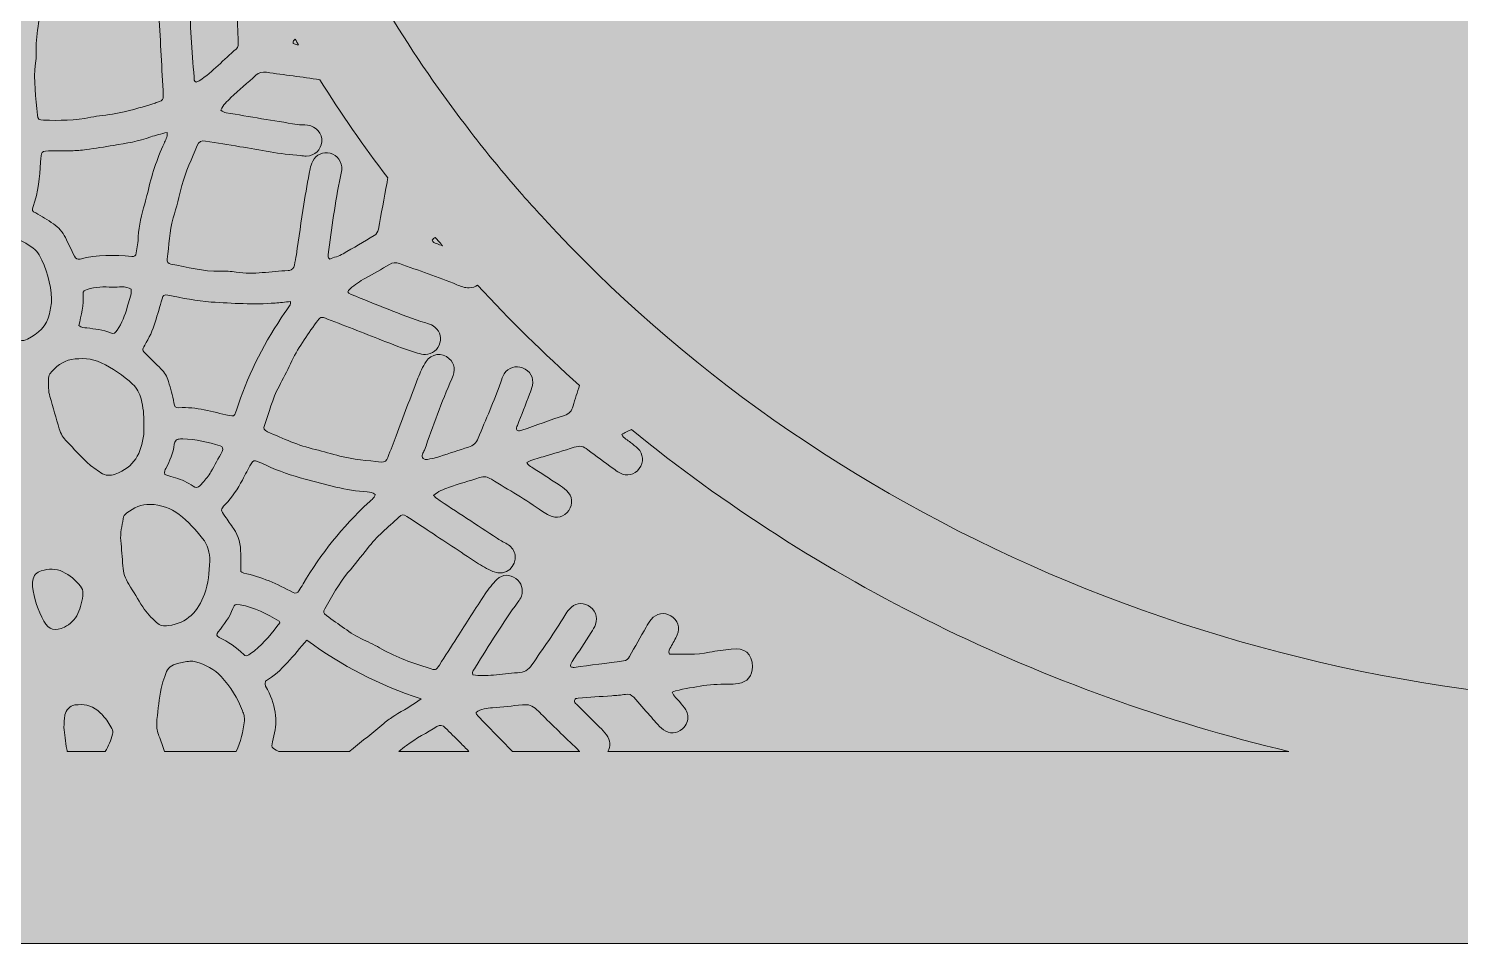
# Model space of a CAD drawing. Extents: x 404 to 2596, y -2984 to -16.
# Drawn here: x 741 to 1392, y -2984 to -2568 of the extents above; entities that cross this region are included whole.
import ezdxf

# ---------------------------------------------------------------- set-up
doc = ezdxf.new("R2010")
doc.units = 0
doc.header["$MEASUREMENT"] = 0
doc.layers.add('Layer 1', color=7, linetype='Continuous')

# ---------------------------------------------------------------- blocks, each defined once
blk = doc.blocks.new('block 2')
at = {"layer": 'Layer 1', "lineweight": 0}
blk.add_lwpolyline([(404.44, -570.25), (404.44, -2983.81), (2596.45, -2983.81), (2596.45, -2967.51), (2596.45, -2803.31), (2596.45, -2762.09), (2596.45, -2735.94), (2596.45, -2685.81), (2596.45, -2549.79), (2596.45, -2524.23), (2596.45, -2502.39), (2596.45, -2430.95), (2596.45, -2412.9), (2596.45, -15.64)], dxfattribs=at)
for points, knots in [([(975.3, -2654.19), (972.27, -2650.99), (969.3, -2647.67), (966.39, -2644.35), (965.69, -2643.59), (965.05, -2642.84), (964.35, -2642.02), (956.61, -2633.11), (949.1, -2624.03), (941.94, -2614.71), (928.43, -2597.24), (915.97, -2579.19), (904.61, -2560.44), (901.53, -2555.38), (898.5, -2550.31), (895.64, -2545.13), (895.53, -2545.01), (895.47, -2544.9), (895.47, -2544.78), (892.5, -2539.72), (889.71, -2534.53), (887.03, -2529.35), (847.26, -2453.66), (825.07, -2369.34), (825.07, -2280.61), (825.07, -1952.5), (1128.03, -1685.64), (1500.45, -1685.64), (1872.87, -1685.64), (2175.82, -1952.5), (2175.82, -2280.61), (2175.82, -2365.27), (2155.68, -2445.8), (2119.28, -2518.75), (2117.01, -2523.35), (2114.68, -2527.95), (2112.18, -2532.5), (2095.41, -2564.11), (2075.5, -2594.22), (2052.79, -2622.51), (2049.76, -2626.42), (2046.56, -2630.26), (2043.36, -2634.04), (1920.21, -2780.48), (1722.7, -2875.51), (1500.45, -2875.51), (1288.56, -2875.51), (1099.15, -2789.1), (975.3, -2654.19)], [0, 0, 0, 0, 1, 1, 1, 2, 2, 2, 3, 3, 3, 4, 4, 4, 5, 5, 5, 6, 6, 6, 7, 7, 7, 8, 8, 8, 9, 9, 9, 10, 10, 10, 11, 11, 11, 12, 12, 12, 13, 13, 13, 14, 14, 14, 15, 15, 15, 16, 16, 16, 16]), ([(841.38, -2535.47), (838.06, -2535.64), (835.44, -2537.97), (834.97, -2541.35), (834.8, -2542.51), (834.91, -2543.79), (834.97, -2545.01), (835.38, -2554.51), (835.73, -2564), (836.08, -2573.49), (836.14, -2574.71), (836.25, -2575.99), (835.15, -2576.86), (829.44, -2581.58), (824.61, -2587.29), (818.38, -2591.31), (817.91, -2591.6), (817.45, -2591.71), (816.98, -2591.95), (815.76, -2591.54), (816.11, -2590.49), (816.05, -2589.73), (815, -2577.62), (814.13, -2565.51), (814.07, -2553.4), (814.07, -2552.35), (814.13, -2551.24), (813.89, -2550.25), (813.2, -2546.99), (810.34, -2544.84), (806.97, -2544.9), (803.47, -2544.96), (800.68, -2547.05), (800.27, -2550.43), (799.92, -2553.4), (799.86, -2556.43), (799.98, -2559.4), (800.56, -2571.51), (801.26, -2583.62), (801.9, -2595.73), (801.96, -2596.6), (802.02, -2597.48), (802.02, -2598.41), (802.07, -2599.57), (801.43, -2600.33), (800.33, -2600.74), (799.69, -2600.97), (798.99, -2601.2), (798.35, -2601.44), (790.49, -2604), (782.51, -2606.15), (774.3, -2607.08), (772.55, -2607.32), (770.81, -2607.55), (769.06, -2607.9), (761.96, -2609.41), (754.74, -2609.41), (747.51, -2609.24), (745.48, -2609.24), (744.9, -2608.77), (744.72, -2606.91), (744.14, -2599.05), (742.8, -2591.19), (743.91, -2583.27), (744.14, -2581.87), (744.25, -2580.42), (744.2, -2579.02), (743.96, -2570.69), (745.65, -2562.6), (747.4, -2554.51), (748.04, -2551.42), (748.1, -2551.36), (751.13, -2551.19), (760.09, -2550.78), (769.06, -2550.49), (777.97, -2550.02), (783.27, -2549.79), (788.51, -2549.38), (793.81, -2548.92), (794.97, -2548.86), (796.19, -2548.57), (797.42, -2548.16), (801.03, -2547.05), (802.83, -2544.32), (802.42, -2540.59), (802.07, -2537.15), (799.28, -2534.59), (795.61, -2534.42), (794.74, -2534.42), (793.86, -2534.48), (792.99, -2534.59), (780.94, -2535.93), (768.83, -2536.34), (756.72, -2536.57), (756.72, -2536.57), (756.13, -2536.57), (756.13, -2536.57), (755.03, -2536.51), (754.44, -2535.81), (754.91, -2534.88), (755.96, -2532.9), (756.95, -2530.81), (758.29, -2528.94), (761.02, -2525.04), (763.99, -2521.37), (766.73, -2517.47), (767.84, -2515.9), (769.18, -2515.09), (771.04, -2514.97), (773.14, -2514.85), (775.23, -2514.45), (777.33, -2514.33), (784.72, -2513.98), (792.06, -2512.93), (799.45, -2513.05), (801.03, -2513.11), (802.6, -2512.99), (804.05, -2512.29), (806.85, -2511.01), (808.48, -2508.56), (808.36, -2505.65), (808.19, -2502.68), (806.44, -2500.35), (803.59, -2499.31), (801.03, -2498.32), (798.41, -2498.67), (795.79, -2498.84), (791.71, -2499.07), (787.69, -2499.36), (783.67, -2499.54), (782.68, -2499.6), (781.4, -2500.06), (780.76, -2499.07), (779.95, -2497.97), (781.17, -2497.15), (781.75, -2496.39), (785.89, -2490.92), (790.08, -2485.45), (794.15, -2479.98), (795.09, -2478.75), (796.19, -2478.23), (797.77, -2478.29), (802.83, -2478.35), (807.96, -2478.35), (813.08, -2478.35), (814.3, -2478.35), (815.52, -2478.4), (816.75, -2478.29), (817.04, -2478.23), (817.33, -2478.23), (817.56, -2478.11), (824.78, -2497.68), (832.99, -2516.83), (842.25, -2535.47), (842.25, -2535.47), (841.38, -2535.47), (841.38, -2535.47)], [0, 0, 0, 0, 1, 1, 1, 2, 2, 2, 3, 3, 3, 4, 4, 4, 5, 5, 5, 6, 6, 6, 7, 7, 7, 8, 8, 8, 9, 9, 9, 10, 10, 10, 11, 11, 11, 12, 12, 12, 13, 13, 13, 14, 14, 14, 15, 15, 15, 16, 16, 16, 17, 17, 17, 18, 18, 18, 19, 19, 19, 20, 20, 20, 21, 21, 21, 22, 22, 22, 23, 23, 23, 24, 24, 24, 25, 25, 25, 26, 26, 26, 27, 27, 27, 28, 28, 28, 29, 29, 29, 30, 30, 30, 31, 31, 31, 32, 32, 32, 33, 33, 33, 34, 34, 34, 35, 35, 35, 36, 36, 36, 37, 37, 37, 38, 38, 38, 39, 39, 39, 40, 40, 40, 41, 41, 41, 42, 42, 42, 43, 43, 43, 44, 44, 44, 45, 45, 45, 46, 46, 46, 47, 47, 47, 48, 48, 48, 49, 49, 49, 50, 50, 50, 51, 51, 51, 52, 52, 52, 52]), ([(862.05, -2572.38), (862.51, -2573.25), (863.04, -2574.13), (863.5, -2575), (863.33, -2574.94), (863.1, -2574.94), (862.92, -2574.88), (862.22, -2574.77), (861.64, -2574.48), (861.06, -2574.3), (860.94, -2573.31), (861.52, -2572.85), (862.05, -2572.38)], [0, 0, 0, 0, 1, 1, 1, 2, 2, 2, 3, 3, 3, 4, 4, 4, 4]), ([(903.8, -2637.6), (902.52, -2644.7), (901.12, -2651.74), (899.84, -2658.85), (899.6, -2660.13), (899.08, -2661.12), (897.92, -2661.76), (893.2, -2664.5), (888.54, -2667.35), (883.77, -2670.03), (881.84, -2671.08), (879.63, -2671.72), (877.71, -2672.47), (876.84, -2671.72), (876.95, -2671.02), (877.01, -2670.32), (878.58, -2658.5), (880.16, -2646.62), (882.6, -2634.92), (882.83, -2633.87), (883.13, -2632.88), (883.18, -2631.83), (883.48, -2628.22), (881.26, -2625.14), (877.94, -2624.26), (874.68, -2623.45), (871.54, -2624.84), (869.97, -2627.93), (869.38, -2629.04), (869.04, -2630.26), (868.8, -2631.42), (867.81, -2636.78), (866.76, -2642.14), (865.89, -2647.49), (864.73, -2655.12), (863.68, -2662.81), (862.57, -2670.44), (862.34, -2672.01), (861.93, -2673.58), (861.7, -2675.15), (861.52, -2676.61), (860.65, -2677.25), (859.37, -2677.66), (859.19, -2677.66), (859.02, -2677.71), (858.85, -2677.71), (850.98, -2677.95), (843.12, -2679.69), (835.21, -2678.35), (832.76, -2677.95), (830.26, -2677.95), (827.81, -2678.01), (820.18, -2678.18), (812.9, -2676.03), (805.45, -2674.69), (804.23, -2674.45), (803.59, -2673.7), (803.76, -2672.47), (804.69, -2666.18), (804.81, -2659.84), (806.56, -2653.72), (808.01, -2648.83), (809.29, -2643.88), (810.52, -2638.93), (812.03, -2632.53), (815.12, -2626.77), (817.45, -2620.71), (818.15, -2618.96), (819.43, -2618.44), (821.23, -2618.73), (826.41, -2619.6), (831.65, -2620.48), (836.84, -2621.29), (845.98, -2622.86), (855.12, -2624.67), (864.44, -2625.37), (865.31, -2625.43), (866.18, -2625.66), (867.06, -2625.6), (871.01, -2625.37), (873.81, -2622.69), (874.1, -2619.08), (874.39, -2615.24), (871.71, -2612.09), (867.58, -2611.51), (866.01, -2611.28), (864.38, -2611.45), (862.86, -2611.16), (852.09, -2609.47), (841.38, -2607.67), (830.6, -2605.86), (829.73, -2605.75), (828.92, -2605.45), (828.22, -2604.64), (829.21, -2602.43), (831.01, -2600.68), (832.76, -2598.99), (836.43, -2595.5), (840.39, -2592.24), (844.17, -2588.8), (845.57, -2587.52), (847.03, -2587.17), (848.95, -2587.46), (857.04, -2588.63), (865.13, -2589.56), (873.23, -2590.84), (882.83, -2606.15), (893.14, -2621.06), (904.09, -2635.5), (904.03, -2636.2), (903.91, -2636.9), (903.8, -2637.6)], [0, 0, 0, 0, 1, 1, 1, 2, 2, 2, 3, 3, 3, 4, 4, 4, 5, 5, 5, 6, 6, 6, 7, 7, 7, 8, 8, 8, 9, 9, 9, 10, 10, 10, 11, 11, 11, 12, 12, 12, 13, 13, 13, 14, 14, 14, 15, 15, 15, 16, 16, 16, 17, 17, 17, 18, 18, 18, 19, 19, 19, 20, 20, 20, 21, 21, 21, 22, 22, 22, 23, 23, 23, 24, 24, 24, 25, 25, 25, 26, 26, 26, 27, 27, 27, 28, 28, 28, 29, 29, 29, 30, 30, 30, 31, 31, 31, 32, 32, 32, 33, 33, 33, 34, 34, 34, 35, 35, 35, 36, 36, 36, 37, 37, 37, 37]), ([(802.37, -2619.78), (799.05, -2627), (796.66, -2634.45), (794.91, -2642.2), (794.5, -2643.88), (794.04, -2645.57), (793.57, -2647.26), (792.12, -2652.21), (790.95, -2657.1), (790.66, -2662.23), (790.55, -2664.67), (790.08, -2667.12), (789.73, -2669.56), (789.55, -2670.96), (788.97, -2671.48), (787.69, -2671.31), (779.77, -2670.49), (771.91, -2670.38), (764.17, -2672.47), (763, -2672.76), (762.13, -2672.3), (761.61, -2671.19), (760.21, -2668.34), (758.87, -2665.49), (757.47, -2662.69), (756.25, -2660.07), (754.39, -2658.03), (752, -2656.4), (749.38, -2654.66), (746.76, -2652.91), (743.96, -2651.45), (742.39, -2650.64), (742.16, -2650.17), (742.8, -2648.48), (745.36, -2642.02), (745.59, -2635.15), (746.23, -2628.34), (746.7, -2623.33), (745.83, -2623.21), (751.71, -2623.21), (754.5, -2623.21), (757.3, -2623.27), (760.09, -2623.16), (762.42, -2623.1), (764.69, -2622.92), (766.96, -2622.63), (771.1, -2622.05), (775.29, -2621.35), (779.42, -2620.71), (785.13, -2619.78), (790.84, -2618.85), (796.31, -2616.87), (798.58, -2616.05), (801.03, -2615.53), (803.76, -2614.77), (803.94, -2616.98), (803.01, -2618.38), (802.37, -2619.78)], [0, 0, 0, 0, 1, 1, 1, 2, 2, 2, 3, 3, 3, 4, 4, 4, 5, 5, 5, 6, 6, 6, 7, 7, 7, 8, 8, 8, 9, 9, 9, 10, 10, 10, 11, 11, 11, 12, 12, 12, 13, 13, 13, 14, 14, 14, 15, 15, 15, 16, 16, 16, 17, 17, 17, 18, 18, 18, 19, 19, 19, 19]), ([(742.8, -2667.41), (743.96, -2668.16), (744.84, -2669.27), (745.54, -2670.49), (748.97, -2676.78), (750.83, -2683.48), (751.18, -2690.58), (751.3, -2692.91), (750.66, -2695.12), (750.19, -2697.34), (749.03, -2703.1), (745.01, -2706.3), (740.29, -2708.86), (739.13, -2709.45), (737.97, -2709.8), (736.74, -2709.21), (733.66, -2707.93), (730.45, -2707), (727.66, -2705.08), (724.4, -2702.75), (721.02, -2700.48), (717.7, -2698.21), (715.26, -2696.64), (713.45, -2694.54), (712.11, -2692.04), (710.43, -2688.78), (708.74, -2685.46), (706.87, -2682.31), (705.18, -2679.34), (704.43, -2676.08), (703.5, -2672.94), (702.86, -2670.9), (703.38, -2669.1), (704.6, -2667.47), (708.21, -2662.87), (712.46, -2659.49), (718.69, -2659.66), (719.39, -2659.66), (720.09, -2659.55), (721.02, -2659.43), (721.72, -2659.49), (722.59, -2659.49), (723.47, -2659.61), (730.51, -2660.65), (736.92, -2663.33), (742.8, -2667.41)], [0, 0, 0, 0, 1, 1, 1, 2, 2, 2, 3, 3, 3, 4, 4, 4, 5, 5, 5, 6, 6, 6, 7, 7, 7, 8, 8, 8, 9, 9, 9, 10, 10, 10, 11, 11, 11, 12, 12, 12, 13, 13, 13, 14, 14, 14, 15, 15, 15, 15]), ([(925.75, -2662.57), (926.85, -2663.86), (927.9, -2665.08), (929.07, -2666.36), (928.19, -2666.07), (927.26, -2665.72), (926.39, -2665.37), (925.52, -2665.08), (924.64, -2664.9), (924.35, -2663.86), (924.76, -2663.33), (925.22, -2662.92), (925.75, -2662.57)], [0, 0, 0, 0, 1, 1, 1, 2, 2, 2, 3, 3, 3, 4, 4, 4, 4]), ([(965.4, -2721.91), (962.37, -2720.69), (958.94, -2721.73), (957.13, -2724.64), (956.38, -2725.81), (955.97, -2727.21), (955.5, -2728.49), (952.42, -2737.11), (948.75, -2745.49), (945.25, -2753.93), (944.38, -2756.15), (942.98, -2757.31), (940.89, -2758.01), (936.52, -2759.35), (932.21, -2760.86), (927.84, -2762.26), (926.68, -2762.67), (925.52, -2762.96), (924.29, -2763.19), (922.95, -2763.37), (921.32, -2764.12), (920.22, -2763.19), (918.94, -2761.97), (920.39, -2760.57), (920.8, -2759.41), (924.7, -2748.46), (928.54, -2737.51), (933.32, -2726.92), (935.12, -2722.96), (934.66, -2720.04), (932.09, -2717.77), (928.78, -2714.86), (923.94, -2715.33), (921.56, -2719.11), (920.04, -2721.44), (918.88, -2724.06), (917.83, -2726.68), (914.45, -2735.36), (911.25, -2744.09), (907.99, -2752.83), (906.71, -2756.09), (905.43, -2759.35), (904.2, -2762.67), (903.68, -2764.18), (902.75, -2765), (901.12, -2764.82), (894.83, -2764.06), (888.48, -2763.72), (882.31, -2762.09), (878.58, -2761.1), (874.92, -2759.99), (871.13, -2759.06), (863.56, -2757.31), (856.52, -2754.17), (849.47, -2751.02), (847.9, -2750.26), (847.49, -2749.62), (848.01, -2748.17), (850.17, -2742.23), (851.63, -2736), (854.65, -2730.41), (856.46, -2726.97), (858.26, -2723.54), (859.89, -2720.04), (862.92, -2713.23), (867.35, -2707.35), (871.6, -2701.3), (873.58, -2698.56), (873.63, -2698.5), (876.78, -2699.72), (885.63, -2703.16), (894.48, -2706.65), (903.27, -2710.09), (908.05, -2711.89), (912.76, -2713.87), (917.71, -2715.21), (918.88, -2715.5), (920.04, -2715.85), (921.26, -2715.85), (924.29, -2715.74), (927.09, -2713.52), (927.84, -2710.61), (928.66, -2707.58), (927.44, -2704.44), (924.76, -2702.87), (923.71, -2702.23), (922.55, -2701.82), (921.38, -2701.47), (909.79, -2697.8), (898.67, -2693.03), (887.43, -2688.49), (885.69, -2687.79), (885.57, -2687.03), (886.97, -2685.92), (889.18, -2684.18), (891.39, -2682.43), (893.96, -2681.15), (897.68, -2679.23), (901.29, -2677.01), (904.9, -2674.86), (906.42, -2673.99), (907.7, -2673.93), (909.39, -2674.51), (918.12, -2677.66), (927.03, -2680.51), (935.59, -2684.12), (937.34, -2684.88), (939.14, -2685.57), (941.18, -2685.52), (942.69, -2685.46), (943.91, -2685.05), (944.96, -2684.29), (959.58, -2700.13), (975.07, -2715.39), (991.37, -2729.94), (990.38, -2733.03), (989.33, -2736.12), (988.46, -2739.26), (987.88, -2741.53), (986.83, -2742.81), (984.5, -2743.57), (977.98, -2745.66), (971.51, -2748.05), (965.05, -2750.32), (964.41, -2750.56), (963.77, -2750.79), (963.01, -2750.5), (962.2, -2749.68), (962.9, -2748.87), (963.13, -2748.11), (964.93, -2743.39), (966.86, -2738.62), (968.66, -2733.84), (969.13, -2732.56), (969.65, -2731.22), (969.94, -2729.89), (970.7, -2726.39), (968.84, -2723.25), (965.4, -2721.91)], [0, 0, 0, 0, 1, 1, 1, 2, 2, 2, 3, 3, 3, 4, 4, 4, 5, 5, 5, 6, 6, 6, 7, 7, 7, 8, 8, 8, 9, 9, 9, 10, 10, 10, 11, 11, 11, 12, 12, 12, 13, 13, 13, 14, 14, 14, 15, 15, 15, 16, 16, 16, 17, 17, 17, 18, 18, 18, 19, 19, 19, 20, 20, 20, 21, 21, 21, 22, 22, 22, 23, 23, 23, 24, 24, 24, 25, 25, 25, 26, 26, 26, 27, 27, 27, 28, 28, 28, 29, 29, 29, 30, 30, 30, 31, 31, 31, 32, 32, 32, 33, 33, 33, 34, 34, 34, 35, 35, 35, 36, 36, 36, 37, 37, 37, 38, 38, 38, 39, 39, 39, 40, 40, 40, 41, 41, 41, 42, 42, 42, 43, 43, 43, 44, 44, 44, 45, 45, 45, 46, 46, 46, 46]), ([(765.51, -2688.31), (765.39, -2687.09), (766.21, -2686.62), (767.37, -2686.27), (771.16, -2685.05), (775, -2684.99), (778.84, -2685.23), (781.69, -2685.4), (784.72, -2684.41), (787.46, -2686.16), (787.63, -2689.07), (786.24, -2691.63), (785.6, -2694.31), (784.61, -2698.04), (783.15, -2701.59), (781, -2704.85), (780.24, -2706.01), (779.42, -2706.71), (778.03, -2706.07), (774.59, -2704.5), (770.92, -2704.27), (767.25, -2703.74), (766.09, -2703.63), (764.75, -2703.86), (763.64, -2702.69), (764.63, -2698.04), (765.91, -2693.26), (765.51, -2688.31)], [0, 0, 0, 0, 1, 1, 1, 2, 2, 2, 3, 3, 3, 4, 4, 4, 5, 5, 5, 6, 6, 6, 7, 7, 7, 8, 8, 8, 9, 9, 9, 9]), ([(809.12, -2740.08), (807.49, -2740.13), (807.08, -2739.67), (806.79, -2737.8), (806.32, -2734.49), (805.33, -2731.34), (804.4, -2728.14), (803.76, -2725.87), (802.66, -2723.95), (800.97, -2722.32), (798.64, -2720.1), (796.43, -2717.89), (794.15, -2715.68), (792.41, -2713.99), (792.29, -2713.87), (793.57, -2711.66), (795.55, -2708.34), (797.24, -2704.85), (798.35, -2701.12), (799.4, -2697.57), (800.44, -2694.08), (801.49, -2690.52), (801.96, -2688.84), (802.37, -2688.54), (804.11, -2688.89), (810.63, -2690.17), (817.15, -2691.51), (823.85, -2691.98), (833.52, -2692.56), (843.18, -2693.2), (852.85, -2692.45), (855.12, -2692.27), (857.33, -2692.04), (859.95, -2691.75), (859.78, -2692.62), (859.84, -2693.03), (859.66, -2693.32), (858.9, -2694.48), (858.15, -2695.65), (857.33, -2696.81), (848.36, -2709.74), (841.2, -2723.6), (836.19, -2738.5), (835.85, -2739.67), (835.44, -2740.89), (835.03, -2742), (834.33, -2743.92), (833.98, -2744.09), (831.94, -2743.63), (824.43, -2741.94), (816.98, -2739.61), (809.12, -2740.08)], [0, 0, 0, 0, 1, 1, 1, 2, 2, 2, 3, 3, 3, 4, 4, 4, 5, 5, 5, 6, 6, 6, 7, 7, 7, 8, 8, 8, 9, 9, 9, 10, 10, 10, 11, 11, 11, 12, 12, 12, 13, 13, 13, 14, 14, 14, 15, 15, 15, 16, 16, 16, 17, 17, 17, 17]), ([(773.72, -2719.64), (778.96, -2722.14), (783.79, -2725.23), (788.04, -2729.3), (790.02, -2731.22), (791.24, -2733.44), (791.88, -2736.06), (792.87, -2739.84), (793.34, -2743.63), (793.11, -2747.06), (793.11, -2749.1), (793.28, -2750.73), (793.11, -2752.24), (792.12, -2760.69), (788.74, -2767.33), (780.12, -2770.29), (777.79, -2771.05), (775.7, -2771.17), (773.66, -2769.65), (771.68, -2768.2), (769.47, -2766.98), (767.72, -2765.29), (764.4, -2762.14), (761.32, -2758.77), (758.17, -2755.45), (756.6, -2753.82), (755.32, -2751.95), (754.68, -2749.68), (753.28, -2744.79), (751.88, -2739.9), (750.43, -2735.01), (749.67, -2732.45), (749.84, -2729.83), (749.79, -2727.21), (749.73, -2726.39), (750.02, -2725.34), (750.48, -2724.7), (752.99, -2721.44), (756.31, -2718.82), (760.27, -2718.12), (764.75, -2717.42), (769.41, -2717.54), (773.72, -2719.64)], [0, 0, 0, 0, 1, 1, 1, 2, 2, 2, 3, 3, 3, 4, 4, 4, 5, 5, 5, 6, 6, 6, 7, 7, 7, 8, 8, 8, 9, 9, 9, 10, 10, 10, 11, 11, 11, 12, 12, 12, 13, 13, 13, 14, 14, 14, 14]), ([(823.68, -2769.25), (822.63, -2770.99), (821.29, -2772.68), (819.89, -2774.25), (817.74, -2776.58), (817.62, -2777.05), (814.65, -2775.19), (812.09, -2773.61), (809.41, -2772.33), (806.44, -2771.69), (805.1, -2771.4), (803.82, -2770.82), (802.71, -2770.41), (802.37, -2769.19), (802.83, -2768.43), (803.24, -2767.67), (804.93, -2764.18), (806.56, -2760.69), (807.02, -2756.73), (807.02, -2756.44), (807.2, -2756.09), (807.31, -2755.74), (807.61, -2755.04), (808.07, -2754.52), (808.77, -2754.4), (809.47, -2754.28), (810.17, -2754.22), (810.87, -2754.22), (816.75, -2754.34), (822.34, -2755.85), (827.93, -2757.37), (829.03, -2757.66), (829.38, -2758.77), (828.74, -2759.99), (827.11, -2763.07), (825.48, -2766.22), (823.68, -2769.25)], [0, 0, 0, 0, 1, 1, 1, 2, 2, 2, 3, 3, 3, 4, 4, 4, 5, 5, 5, 6, 6, 6, 7, 7, 7, 8, 8, 8, 9, 9, 9, 10, 10, 10, 11, 11, 11, 12, 12, 12, 12]), ([(1004.18, -2896.47), (1005.58, -2894.14), (1005.46, -2891.41), (1003.6, -2888.96), (1002.67, -2887.68), (1001.62, -2886.52), (1000.45, -2885.41), (1000.45, -2885.41), (995.21, -2880.17), (995.21, -2880.17), (993.47, -2878.48), (991.72, -2876.73), (989.97, -2874.99), (989.45, -2874.52), (988.92, -2874), (989.1, -2873.24), (989.27, -2872.43), (990.03, -2872.31), (990.73, -2872.25), (995.8, -2871.84), (1000.92, -2871.49), (1005.99, -2871.14), (1008.08, -2870.97), (1010.24, -2870.91), (1012.27, -2870.5), (1013.9, -2870.21), (1014.95, -2870.68), (1016, -2871.84), (1018.45, -2874.64), (1020.89, -2877.37), (1023.34, -2880.17), (1024.27, -2881.22), (1025.2, -2882.27), (1026.13, -2883.31), (1027.18, -2884.48), (1028.23, -2885.7), (1029.51, -2886.63), (1032.19, -2888.67), (1035.68, -2888.44), (1038.18, -2886.17), (1039.99, -2884.54), (1040.86, -2882.32), (1040.57, -2880.17), (1040.46, -2879.3), (1040.16, -2878.42), (1039.7, -2877.55), (1038.94, -2876.21), (1037.78, -2875.1), (1036.79, -2873.82), (1035.74, -2872.48), (1034.22, -2871.43), (1033.47, -2869.46), (1037.66, -2868.06), (1041.97, -2867.53), (1046.16, -2866.78), (1050.35, -2866.02), (1054.55, -2865.85), (1058.8, -2865.85), (1060.37, -2865.85), (1062, -2865.85), (1063.51, -2865.61), (1067.65, -2864.97), (1070.09, -2862), (1070.03, -2857.93), (1069.86, -2851.93), (1066.54, -2849.13), (1060.37, -2849.89), (1057.05, -2850.3), (1053.73, -2850.65), (1050.47, -2851.35), (1044.41, -2852.69), (1038.24, -2852.1), (1032.3, -2852.22), (1031.55, -2850.76), (1032.42, -2849.95), (1032.89, -2849.02), (1033.82, -2847.15), (1034.98, -2845.35), (1035.8, -2843.43), (1037.25, -2840.17), (1035.97, -2836.62), (1032.94, -2834.81), (1029.92, -2833.01), (1026.19, -2833.59), (1023.92, -2836.38), (1023.05, -2837.43), (1022.35, -2838.71), (1021.65, -2839.93), (1019.14, -2844.36), (1016.58, -2848.78), (1014.08, -2853.21), (1013.44, -2854.32), (1012.8, -2855.13), (1011.34, -2855.31), (1003.89, -2856.24), (996.38, -2857.29), (988.87, -2858.22), (988.4, -2858.28), (987.88, -2858.1), (987.41, -2858.04), (986.94, -2856.99), (987.58, -2856.35), (988.05, -2855.6), (990.9, -2851.17), (993.82, -2846.81), (996.67, -2842.32), (997.43, -2841.16), (998.18, -2839.93), (998.65, -2838.65), (999.81, -2835.22), (998.42, -2831.78), (995.33, -2830.09), (992.36, -2828.46), (989.1, -2828.99), (986.77, -2831.67), (985.95, -2832.54), (985.31, -2833.65), (984.67, -2834.69), (980.02, -2842.38), (974.72, -2849.6), (969.71, -2857.05), (968.08, -2859.56), (966.1, -2860.55), (963.19, -2860.66), (959.52, -2860.78), (955.85, -2861.36), (952.18, -2861.71), (949.04, -2862.06), (945.89, -2862.06), (942.87, -2861.65), (942.28, -2859.96), (943.45, -2859.09), (944.03, -2858.1), (950.26, -2848.09), (956.38, -2838.01), (963.36, -2828.52), (964, -2827.65), (964.59, -2826.77), (964.93, -2825.79), (965.98, -2822.82), (964.93, -2819.67), (962.43, -2817.81), (959.58, -2815.77), (956.32, -2815.71), (953.76, -2818.22), (951.78, -2820.14), (950.03, -2822.47), (948.46, -2824.8), (944.09, -2831.37), (939.84, -2838.07), (935.59, -2844.71), (932.91, -2848.84), (930.29, -2853.03), (927.61, -2857.17), (925.98, -2859.62), (925.92, -2859.62), (922.9, -2858.63), (915.56, -2856.24), (908.22, -2853.79), (901.47, -2849.95), (898.73, -2848.38), (895.88, -2846.98), (893.02, -2845.64), (886.91, -2842.73), (881.73, -2838.54), (876.26, -2834.64), (874.8, -2833.59), (874.62, -2833.01), (875.5, -2831.55), (878.88, -2826.02), (881.73, -2820.14), (885.98, -2815.13), (889.07, -2811.52), (892.03, -2807.79), (894.95, -2804.07), (899.08, -2798.71), (904.2, -2794.46), (909.15, -2789.92), (910.73, -2788.46), (911.02, -2788.46), (912.82, -2789.63), (915.97, -2791.61), (918.99, -2793.64), (922.08, -2795.68), (929.59, -2800.63), (937.04, -2805.58), (944.56, -2810.47), (946.94, -2811.99), (949.39, -2813.5), (951.95, -2814.55), (958.3, -2817.17), (962.66, -2812.1), (962.02, -2807.21), (961.73, -2805.17), (960.68, -2803.6), (959, -2802.49), (957.42, -2801.45), (955.62, -2800.63), (953.99, -2799.58), (944.73, -2793.47), (935.47, -2787.41), (926.27, -2781.3), (925.86, -2781.01), (925.57, -2780.54), (924.99, -2779.96), (927.03, -2778.16), (929.47, -2777.17), (931.8, -2776.35), (936.46, -2774.72), (941.24, -2773.44), (945.89, -2771.87), (947.93, -2771.17), (949.5, -2771.52), (951.25, -2772.62), (959.05, -2777.4), (966.97, -2782), (974.48, -2787.24), (975.47, -2787.94), (976.52, -2788.64), (977.63, -2789.16), (980.89, -2790.73), (984.5, -2789.68), (986.48, -2786.83), (988.52, -2783.86), (988.17, -2780.25), (985.43, -2777.75), (984.32, -2776.64), (982.99, -2775.77), (981.65, -2774.89), (977.69, -2772.33), (973.67, -2769.77), (969.71, -2767.15), (968.84, -2766.63), (967.79, -2766.22), (967.44, -2765), (969.77, -2763.6), (972.39, -2763.13), (974.83, -2762.38), (979.49, -2760.86), (984.27, -2759.7), (988.92, -2758.07), (991.43, -2757.19), (993.17, -2757.66), (995.15, -2759.23), (998.82, -2762.2), (1002.78, -2764.88), (1006.62, -2767.67), (1007.62, -2768.37), (1008.55, -2769.19), (1009.65, -2769.71), (1012.97, -2771.46), (1016.35, -2770.64), (1018.56, -2767.73), (1020.66, -2764.88), (1020.43, -2761.15), (1017.86, -2758.59), (1016.87, -2757.6), (1015.71, -2756.84), (1014.6, -2755.91), (1013.26, -2754.81), (1011.57, -2754.11), (1010.53, -2752.3), (1011.92, -2751.31), (1013.5, -2750.61), (1015.01, -2750.03), (1098.86, -2818.45), (1200.99, -2869.46), (1314.06, -2896.47), (1314.06, -2896.47), (1004.18, -2896.47), (1004.18, -2896.47)], [0, 0, 0, 0, 1, 1, 1, 2, 2, 2, 3, 3, 3, 4, 4, 4, 5, 5, 5, 6, 6, 6, 7, 7, 7, 8, 8, 8, 9, 9, 9, 10, 10, 10, 11, 11, 11, 12, 12, 12, 13, 13, 13, 14, 14, 14, 15, 15, 15, 16, 16, 16, 17, 17, 17, 18, 18, 18, 19, 19, 19, 20, 20, 20, 21, 21, 21, 22, 22, 22, 23, 23, 23, 24, 24, 24, 25, 25, 25, 26, 26, 26, 27, 27, 27, 28, 28, 28, 29, 29, 29, 30, 30, 30, 31, 31, 31, 32, 32, 32, 33, 33, 33, 34, 34, 34, 35, 35, 35, 36, 36, 36, 37, 37, 37, 38, 38, 38, 39, 39, 39, 40, 40, 40, 41, 41, 41, 42, 42, 42, 43, 43, 43, 44, 44, 44, 45, 45, 45, 46, 46, 46, 47, 47, 47, 48, 48, 48, 49, 49, 49, 50, 50, 50, 51, 51, 51, 52, 52, 52, 53, 53, 53, 54, 54, 54, 55, 55, 55, 56, 56, 56, 57, 57, 57, 58, 58, 58, 59, 59, 59, 60, 60, 60, 61, 61, 61, 62, 62, 62, 63, 63, 63, 64, 64, 64, 65, 65, 65, 66, 66, 66, 67, 67, 67, 68, 68, 68, 69, 69, 69, 70, 70, 70, 71, 71, 71, 72, 72, 72, 73, 73, 73, 74, 74, 74, 75, 75, 75, 76, 76, 76, 77, 77, 77, 78, 78, 78, 79, 79, 79, 80, 80, 80, 81, 81, 81, 82, 82, 82, 83, 83, 83, 84, 84, 84, 85, 85, 85, 86, 86, 86, 87, 87, 87, 88, 88, 88, 89, 89, 89, 90, 90, 90, 90]), ([(865.6, -2820.25), (864.96, -2821.36), (864.32, -2822.35), (863.68, -2823.4), (863.04, -2824.5), (862.22, -2824.68), (861.06, -2824.1), (853.84, -2820.43), (846.62, -2816.82), (838.58, -2815.36), (838.23, -2815.3), (838, -2815.01), (837.3, -2814.66), (837.3, -2812.1), (837.3, -2809.31), (837.24, -2806.51), (837.19, -2802.38), (836.49, -2798.48), (833.98, -2795.04), (832.64, -2793.24), (831.42, -2791.32), (830.08, -2789.45), (828.04, -2786.6), (827.93, -2786.54), (830.2, -2784.15), (833.34, -2780.78), (835.85, -2776.99), (838, -2772.97), (839.28, -2770.47), (840.62, -2768.02), (841.96, -2765.58), (842.77, -2764.06), (843.3, -2763.89), (844.93, -2764.53), (846.27, -2765.05), (847.49, -2765.69), (848.77, -2766.28), (854.54, -2768.9), (860.48, -2770.99), (866.59, -2772.57), (875.91, -2774.95), (885.11, -2777.92), (894.83, -2778.39), (896.05, -2778.45), (897.33, -2778.56), (898.38, -2779.55), (897.97, -2781.42), (896.34, -2782.29), (895.12, -2783.45), (883.59, -2794.34), (873.63, -2806.57), (865.6, -2820.25)], [0, 0, 0, 0, 1, 1, 1, 2, 2, 2, 3, 3, 3, 4, 4, 4, 5, 5, 5, 6, 6, 6, 7, 7, 7, 8, 8, 8, 9, 9, 9, 10, 10, 10, 11, 11, 11, 12, 12, 12, 13, 13, 13, 14, 14, 14, 15, 15, 15, 16, 16, 16, 17, 17, 17, 17]), ([(792.64, -2830.73), (790.6, -2827.3), (788.45, -2823.86), (786.29, -2820.43), (784.66, -2817.87), (783.79, -2815.07), (783.62, -2812.04), (783.33, -2808.2), (783.03, -2804.36), (782.68, -2800.51), (782.39, -2797.14), (783.27, -2793.88), (783.73, -2790.56), (783.85, -2789.51), (784.49, -2788.58), (785.36, -2787.94), (788.57, -2785.72), (792.06, -2783.8), (796.02, -2784.04), (800.79, -2784.27), (805.39, -2785.61), (809.24, -2788.69), (813.25, -2791.84), (816.81, -2795.45), (819.89, -2799.52), (822.22, -2802.61), (823.27, -2806.05), (823.15, -2809.89), (822.98, -2814.96), (822.45, -2820.08), (820.71, -2824.85), (817.97, -2832.66), (813.02, -2838.13), (804.29, -2839.24), (802.25, -2839.53), (800.44, -2839.29), (798.93, -2837.84), (796.72, -2835.63), (794.33, -2833.53), (792.64, -2830.73)], [0, 0, 0, 0, 1, 1, 1, 2, 2, 2, 3, 3, 3, 4, 4, 4, 5, 5, 5, 6, 6, 6, 7, 7, 7, 8, 8, 8, 9, 9, 9, 10, 10, 10, 11, 11, 11, 12, 12, 12, 13, 13, 13, 13]), ([(756.25, -2814.72), (759.45, -2816.29), (762.13, -2818.51), (764.34, -2821.24), (765.16, -2822.29), (765.57, -2823.4), (765.45, -2824.45), (765.27, -2827.88), (764.46, -2830.91), (763.18, -2833.76), (761.9, -2836.62), (759.74, -2838.59), (757.01, -2839.93), (752.93, -2841.91), (749.96, -2841.16), (747.69, -2837.2), (744.9, -2832.31), (743.26, -2826.95), (742.51, -2821.36), (742.39, -2820.49), (742.45, -2819.61), (742.62, -2818.74), (743.03, -2816.47), (744.37, -2814.84), (746.53, -2814.26), (749.79, -2813.38), (753.11, -2813.15), (756.25, -2814.72)], [0, 0, 0, 0, 1, 1, 1, 2, 2, 2, 3, 3, 3, 4, 4, 4, 5, 5, 5, 6, 6, 6, 7, 7, 7, 8, 8, 8, 9, 9, 9, 9]), ([(843.47, -2850.65), (842.66, -2851.29), (841.73, -2851.81), (840.91, -2852.45), (840.1, -2853.09), (839.28, -2853.09), (838.58, -2852.4), (835.38, -2849.02), (831.48, -2846.69), (827.4, -2844.59), (826.18, -2843.95), (826.06, -2843.19), (827.05, -2842.03), (829.73, -2838.77), (832.12, -2835.33), (833.69, -2831.37), (834.45, -2829.45), (834.56, -2829.45), (836.95, -2829.8), (843.47, -2830.85), (849.18, -2833.76), (854.71, -2837.26), (854.83, -2837.31), (854.83, -2837.55), (855.06, -2838.01), (851.51, -2842.38), (848.07, -2847.04), (843.47, -2850.65)], [0, 0, 0, 0, 1, 1, 1, 2, 2, 2, 3, 3, 3, 4, 4, 4, 5, 5, 5, 6, 6, 6, 7, 7, 7, 8, 8, 8, 9, 9, 9, 9]), ([(907.29, -2880.17), (905.54, -2881.28), (903.85, -2882.38), (902.28, -2883.72), (897.45, -2887.8), (892.56, -2891.76), (887.61, -2895.72), (887.32, -2895.95), (887.03, -2896.18), (886.74, -2896.47), (886.74, -2896.47), (854.54, -2896.47), (854.54, -2896.47), (851.1, -2894.96), (850.98, -2894.67), (852.03, -2890.71), (853.02, -2887.1), (853.37, -2883.6), (853.08, -2880.17), (852.73, -2876.15), (851.45, -2872.19), (849.41, -2868.35), (848.89, -2867.3), (848.01, -2866.31), (848.48, -2864.51), (856.05, -2860.08), (861.23, -2852.69), (867.35, -2845.81), (883.01, -2857.52), (900.13, -2866.25), (919.28, -2872.54), (915.21, -2875.57), (911.08, -2877.72), (907.29, -2880.17)], [0, 0, 0, 0, 1, 1, 1, 2, 2, 2, 3, 3, 3, 4, 4, 4, 5, 5, 5, 6, 6, 6, 7, 7, 7, 8, 8, 8, 9, 9, 9, 10, 10, 10, 11, 11, 11, 11]), ([(802.6, -2896.47), (801.78, -2894.09), (800.97, -2891.76), (800.04, -2889.43), (799.4, -2887.56), (798.93, -2885.7), (799.05, -2883.78), (799.1, -2882.56), (799.16, -2881.39), (799.34, -2880.17), (799.74, -2875.39), (800.5, -2870.74), (801.43, -2866.02), (801.78, -2864.33), (802.71, -2862.76), (803.18, -2861.07), (803.94, -2858.39), (805.92, -2857.05), (808.42, -2856.47), (810.28, -2856), (812.21, -2855.66), (814.13, -2855.42), (814.94, -2855.31), (815.93, -2855.36), (816.69, -2855.66), (821.06, -2857.11), (825.31, -2858.92), (828.39, -2862.41), (832.53, -2867.01), (835.85, -2872.19), (838.06, -2878.01), (838.29, -2878.71), (838.58, -2879.47), (838.76, -2880.17), (838.93, -2880.98), (839.05, -2881.8), (838.93, -2882.61), (838.35, -2887.45), (837.19, -2892.16), (835.21, -2896.47), (835.21, -2896.47), (802.6, -2896.47), (802.6, -2896.47)], [0, 0, 0, 0, 1, 1, 1, 2, 2, 2, 3, 3, 3, 4, 4, 4, 5, 5, 5, 6, 6, 6, 7, 7, 7, 8, 8, 8, 9, 9, 9, 10, 10, 10, 11, 11, 11, 12, 12, 12, 13, 13, 13, 14, 14, 14, 14]), ([(758.35, -2896.47), (758.29, -2896.18), (758.17, -2895.83), (758.11, -2895.48), (757.53, -2892.05), (757.12, -2888.55), (756.72, -2885.58), (756.95, -2883.43), (756.89, -2881.74), (757.24, -2880.17), (757.24, -2880.05), (757.3, -2879.99), (757.3, -2879.88), (757.88, -2877.55), (759.28, -2875.69), (761.84, -2875.34), (765.57, -2874.87), (769.18, -2875.34), (772.2, -2877.9), (773.08, -2878.6), (773.83, -2879.35), (774.53, -2880.17), (776.22, -2881.92), (777.5, -2883.9), (778.61, -2886.11), (778.96, -2886.92), (779.19, -2887.74), (778.9, -2888.61), (778.14, -2891.41), (777.15, -2894.09), (775.58, -2896.47), (775.58, -2896.47), (758.35, -2896.47), (758.35, -2896.47)], [0, 0, 0, 0, 1, 1, 1, 2, 2, 2, 3, 3, 3, 4, 4, 4, 5, 5, 5, 6, 6, 6, 7, 7, 7, 8, 8, 8, 9, 9, 9, 10, 10, 10, 11, 11, 11, 11]), ([(959, -2894.61), (954.51, -2890.13), (950.15, -2885.53), (945.78, -2880.98), (945.49, -2880.75), (945.2, -2880.46), (944.96, -2880.17), (944.61, -2879.82), (944.38, -2879.35), (944.32, -2878.77), (946.48, -2877.08), (949.27, -2876.79), (951.72, -2876.62), (956.32, -2876.33), (960.8, -2875.69), (965.34, -2875.28), (967.96, -2874.99), (970, -2875.51), (971.98, -2877.49), (972.85, -2878.36), (973.73, -2879.3), (974.66, -2880.17), (980.07, -2885.64), (985.72, -2890.94), (991.25, -2896.3), (991.25, -2896.3), (991.43, -2896.47), (991.43, -2896.47), (991.43, -2896.47), (960.92, -2896.47), (960.92, -2896.47), (960.28, -2895.83), (959.64, -2895.25), (959, -2894.61)], [0, 0, 0, 0, 1, 1, 1, 2, 2, 2, 3, 3, 3, 4, 4, 4, 5, 5, 5, 6, 6, 6, 7, 7, 7, 8, 8, 8, 9, 9, 9, 10, 10, 10, 11, 11, 11, 11]), ([(909.15, -2896.47), (910.32, -2895.6), (911.48, -2894.67), (912.65, -2893.79), (916.96, -2890.48), (921.91, -2887.97), (926.5, -2885.12), (927.9, -2884.3), (929.13, -2884.48), (930.29, -2885.7), (932.5, -2887.97), (934.77, -2890.18), (937.04, -2892.4), (938.38, -2893.74), (939.72, -2895.13), (941.06, -2896.47), (941.06, -2896.47), (909.15, -2896.47), (909.15, -2896.47)], [0, 0, 0, 0, 1, 1, 1, 2, 2, 2, 3, 3, 3, 4, 4, 4, 5, 5, 5, 6, 6, 6, 6])]:
    blk.add_open_spline(points, degree=3, knots=knots, dxfattribs=at)

msp = doc.modelspace()

# ---------------------------------------------------------------- hatches: boundary and pattern name
at = {"layer": 'Layer 1', "true_color": 0x76d1f6}
h = msp.add_hatch(color=141, dxfattribs=at)
h.dxf.hatch_style = 2
h.paths.add_polyline_path([(2578.58, -15.64), (2435.05, -15.64), (2420.09, -15.64), (2200.75, -15.64), (2164.88, -15.64), (2149.33, -15.64), (2082.61, -15.64), (2011.92, -15.64), (1983.56, -15.64), (1964.52, -15.64), (1018.5, -15.64), (999.46, -15.64), (971.11, -15.64), (900.42, -15.64), (833.69, -15.64), (818.15, -15.64), (782.28, -15.64), (562.94, -15.64), (547.97, -15.64), (404.44, -15.64), (404.44, -179.84), (404.44, -221.06), (404.44, -247.2), (404.44, -297.34), (404.44, -433.36), (404.44, -458.92), (404.44, -480.75), (404.44, -552.2), (404.44, -570.25), (404.44, -2983.81), (2596.45, -2983.81), (2596.45, -2967.51), (2596.45, -2803.31), (2596.45, -2762.09), (2596.45, -2735.94), (2596.45, -2685.81), (2596.45, -2549.79), (2596.45, -2524.23), (2596.45, -2502.39), (2596.45, -2430.95), (2596.45, -2412.9), (2596.45, -15.64)])

# ---------------------------------------------------------------- linework, layer by layer
at = {"layer": 'Layer 1', "lineweight": 0}
msp.add_lwpolyline([(404.44, -570.25), (404.44, -2983.81), (2596.45, -2983.81), (2596.45, -2967.51), (2596.45, -2803.31), (2596.45, -2762.09), (2596.45, -2735.94), (2596.45, -2685.81), (2596.45, -2549.79), (2596.45, -2524.23), (2596.45, -2502.39), (2596.45, -2430.95), (2596.45, -2412.9), (2596.45, -15.64)], dxfattribs=at)

# ---------------------------------------------------------------- block references
at = {"layer": 'Layer 1'}
msp.add_blockref('block 2', (0, 0), dxfattribs=at)

doc.saveas('drawing.dxf')
